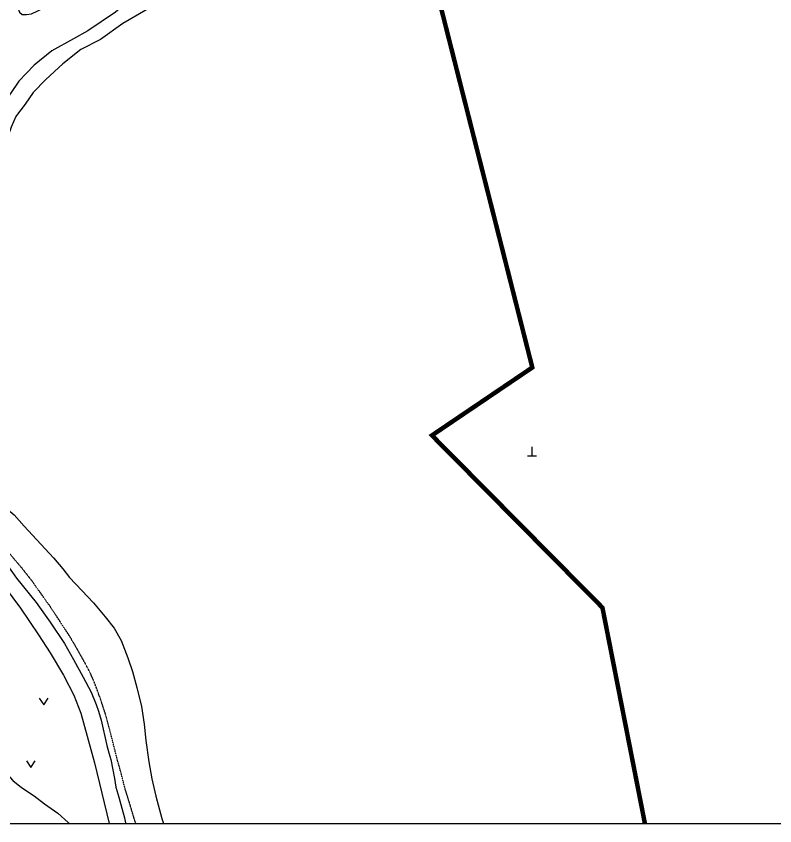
# Model space of a CAD drawing. Header units: millimetres. Extents: x 0 to 945143, y -500 to 526502.
# Drawn here: x 318654 to 487704, y -500 to 179861 of the extents above; entities that cross this region are included whole.
import ezdxf

# ---------------------------------------------------------------- set-up
doc = ezdxf.new("R2010")
doc.units = ezdxf.units.MM
doc.linetypes.add('ANYANG6', pattern=[4, 2, -2])
doc.linetypes.add('DASHDOT', pattern=[1, 0.5, -0.25, 0, -0.25])
for name, color, linetype in [('AB002', 7, 'Continuous'), ('ADA030', 1, 'Continuous'), ('AZ070', 7, 'Continuous'), ('AZ071', 7, 'ANYANG6'), ('DZ0011', 3, 'Continuous'), ('J-동경계선', 9, 'DASHDOT'), ('결정선', 7, 'Continuous'), ('현황', 7, 'Continuous')]:
    doc.layers.add(name, color=color, linetype=linetype)

# ---------------------------------------------------------------- blocks, each defined once
blk = doc.blocks.new('AB002')
at = {"layer": 'AB002'}
for points in [[(0, 2), (0, 0)], [(-1, 0), (1, 0)]]:
    blk.add_lwpolyline(points, dxfattribs=at)
blk = doc.blocks.new('DZ0011')
at = {"layer": 'DZ0011', "color": 7}
blk.add_lwpolyline([(-1, 0.6), (0, -0.9), (1, 0.6)], dxfattribs=at)

msp = doc.modelspace()

# ---------------------------------------------------------------- linework, layer by layer
at = {"layer": 'ADA030', "extrusion": (0.000761888, -0.001614, 0.999998), "elevation": -72244, "flags": 128}
msp.add_lwpolyline([(378655, 305985), (386582, 307446), (390148, 307899), (394107, 307937), (398032, 307900), (402139, 307647), (405633, 307181), (409507, 306878), (414019, 306128), (419515, 304681), (424376, 302633), (429003, 300955), (434056, 299604), (439284, 298267), (443886, 297917), (449124, 297179), (452771, 297027), (455175, 296439), (457186, 295035), (458688, 293173), (459285, 291260), (459871, 288478), (461485, 278321), (462507, 267208), (464034, 252711), (464688, 244295), (465476, 239821), (466318, 237017), (467189, 234122), (468309, 232361), (469718, 230703), (471474, 229120), (474060, 228015), (476521, 227446), (480645, 227322), (491035, 226715), (499544, 226617), (505428, 226447), (511666, 225991), (517579, 225761), (522448, 225221), (526227, 224425), (530848, 223124), (534657, 221682), (539016, 220291), (543812, 219409), (549527, 218855), (555213, 218696), (561439, 218419), (562013, 218329), (563431, 216588), (564841, 213759), (565468, 210761), (565637, 207587), (565421, 204894), (565130, 203485), (564002, 200012), (562274, 197048), (559917, 193186), (558228, 189053), (556735, 182626), (555748, 177057), (555402, 172177), (555742, 166265), (556144, 162909), (556878, 157833), (556879, 157830)], dxfattribs=at)
at = {"layer": 'AZ070', "extrusion": (0.000761888, -0.001614, 0.999998), "elevation": -72244, "flags": 128}
msp.add_lwpolyline([(309516, 69517), (309759, 69770), (310633, 70548), (311883, 71132), (313236, 71453), (314420, 71325), (316438, 70244), (318243, 68654), (320508, 66115), (327044, 59095), (329098, 56609), (330614, 54722), (333302, 51816), (335959, 49033), (338534, 45961), (340527, 43437), (342070, 40686), (343559, 36805), (344630, 33744), (345583, 30193), (346632, 25967), (347201, 22038), (347629, 18411), (348236, 13607), (348946, 9831), (349861, 5963), (351177, 982), (351521, -116)], dxfattribs=at)
at = {"layer": 'AZ070', "extrusion": (0.000761888, -0.001614, 0.999998), "elevation": -72244}
msp.add_lwpolyline([(301201, 17212), (302241, 17080), (312363, 13959), (313864, 13319), (315106, 12500), (316315, 11347), (317998, 9440), (319926, 7920), (322730, 6043), (325051, 4312), (328012, 2165), (330305, 155), (330602, -116)], dxfattribs=at)
at = {"layer": 'AZ071', "extrusion": (0.000761888, -0.001614, 0.999998), "elevation": -72244, "flags": 128}
msp.add_lwpolyline([(345395, -116), (345145, 560), (343884, 4761), (342973, 7681), (342186, 10767), (341147, 14525), (340350, 17672), (339457, 21166), (338530, 24538), (337712, 27028), (336919, 29267), (335871, 32011), (335163, 33520), (334046, 35680), (332415, 38560), (330870, 41233), (326366, 48131), (322198, 53971), (320004, 56776), (309258, 69392)], dxfattribs=at)
at = {"layer": 'J-동경계선', "color": 2, "linetype": 'Continuous', "lineweight": -3}
msp.add_lwpolyline([(0, 0), (945143, 0), (945143, 526002), (0, 526002)], close=True, dxfattribs=at)
at = {"layer": '결정선', "color": 5, "linetype": 'Continuous', "lineweight": -3, "const_width": 1000}
msp.add_lwpolyline([(458758, 0), (449293, 48104), (411298, 86476), (433665, 101599), (402002, 226329), (400973, 230382), (386087, 289024), (427540, 288934), (483252, 292211), (503302, 296531)], dxfattribs=at)
at = {"layer": '현황', "extrusion": (0.000761888, -0.001614, 0.999998), "elevation": -72244}
for points in [[(306949, 245791), (368431, 275997), (369114, 274651), (356833, 268427), (378843, 223526), (317710, 193588), (317064, 194728), (332111, 202278), (332043, 202461), (331142, 204248), (330925, 204206), (314066, 196135), (312765, 196044), (307076, 195836), (290131, 194661), (280335, 194190), (274913, 193998), (272016, 193657), (270361, 193119), (269072, 192507), (267673, 191249), (266910, 189791), (266445, 188085), (266411, 186153), (266539, 183847), (266926, 180855), (267963, 176202), (268954, 171282), (270288, 165848), (271529, 161493), (272579, 158018), (272743, 157573)], [(304842, 157602), (301396, 158150), (299133, 158937), (298147, 159661), (297822, 160851), (297811, 163828), (296895, 183991), (296257, 189579), (295477, 189825), (290648, 190635), (289816, 191303), (289930, 192096), (290476, 192503), (295839, 193454), (305160, 194662), (312514, 195394), (313113, 195271), (313619, 194524), (319437, 180606), (320075, 180146), (320975, 180132), (322148, 180249), (334705, 186250), (350797, 194185), (352070, 194559), (353202, 194446), (353349, 193513), (352988, 192006), (348634, 187284), (340852, 180641), (334656, 176462), (331467, 174680), (326647, 172004), (322722, 168867), (319307, 165303), (317467, 162523), (316157, 160281), (314808, 158551), (313982, 157610)], [(368868, 195111), (364236, 193183), (359504, 190947), (356027, 188721), (351733, 184993), (347633, 181107), (342455, 178109), (337487, 174552), (333118, 172339), (329070, 169114), (325300, 165665), (322491, 162735), (320746, 160136), (318781, 157614)], [(272743, 157573), (273889, 154462), (274572, 151527), (275173, 148804), (275513, 146092), (275635, 143385), (275533, 138099), (275543, 131979), (275771, 126357), (276087, 117375), (276485, 112806), (277082, 109206), (277739, 107378), (282971, 99983), (289941, 91426), (298238, 81885), (300827, 77721), (305235, 71800), (309584, 66597), (314371, 60608), (318805, 54517), (323150, 49163), (326252, 44727), (329478, 39979), (331485, 36415), (333658, 32495), (335415, 29184), (336523, 26443), (337087, 24931), (337655, 22929), (338912, 17269), (339352, 15670), (339765, 14132), (340262, 11836), (340626, 9954), (340938, 8000), (341575, 5735), (342249, 3302), (342813, 1144), (343104, 37), (343149, -116)], [(318781, 157614), (318625, 157414), (317583, 155042), (316391, 151578), (314560, 147092), (312769, 141468), (310258, 135636), (307869, 130551), (306383, 127950)], [(287166, 58634), (285691, 72099), (285803, 73947), (286042, 74784), (286934, 75624), (288800, 76176), (291253, 76075), (293718, 75396), (296490, 73886), (299351, 71848), (302276, 69551), (305824, 65899), (308923, 62052), (314452, 54767), (319640, 47905), (323679, 41922), (326283, 37897), (329241, 32968), (331519, 28475), (333109, 24469), (336168, 13419), (339393, -116)]]:
    msp.add_lwpolyline(points, dxfattribs=at)

# ---------------------------------------------------------------- block references
at = {"layer": 'AB002', "extrusion": (0.000761888, -0.001614, 0.999998), "xscale": 1000, "yscale": 1000, "zscale": 1000, "rotation": 359.9989408490567}
msp.add_blockref('AB002', (433647, 81815, -72244), dxfattribs=at)
msp.add_blockref('AB002', (433647, 81815, -72244), dxfattribs=at)
msp.add_blockref('AB002', (433647, 81815, -72244), dxfattribs=at)
msp.add_blockref('AB002', (433647, 81815, -72244), dxfattribs=at)
at = {"layer": 'DZ0011', "extrusion": (0.000761888, -0.001614, 0.999998), "xscale": 1000, "yscale": 1000, "zscale": 1000, "rotation": 359.9989408490567}
for p in [(324845, 27223, -72244), (321973, 13286, -72244)]:
    msp.add_blockref('DZ0011', p, dxfattribs=at)

doc.saveas('drawing.dxf')
